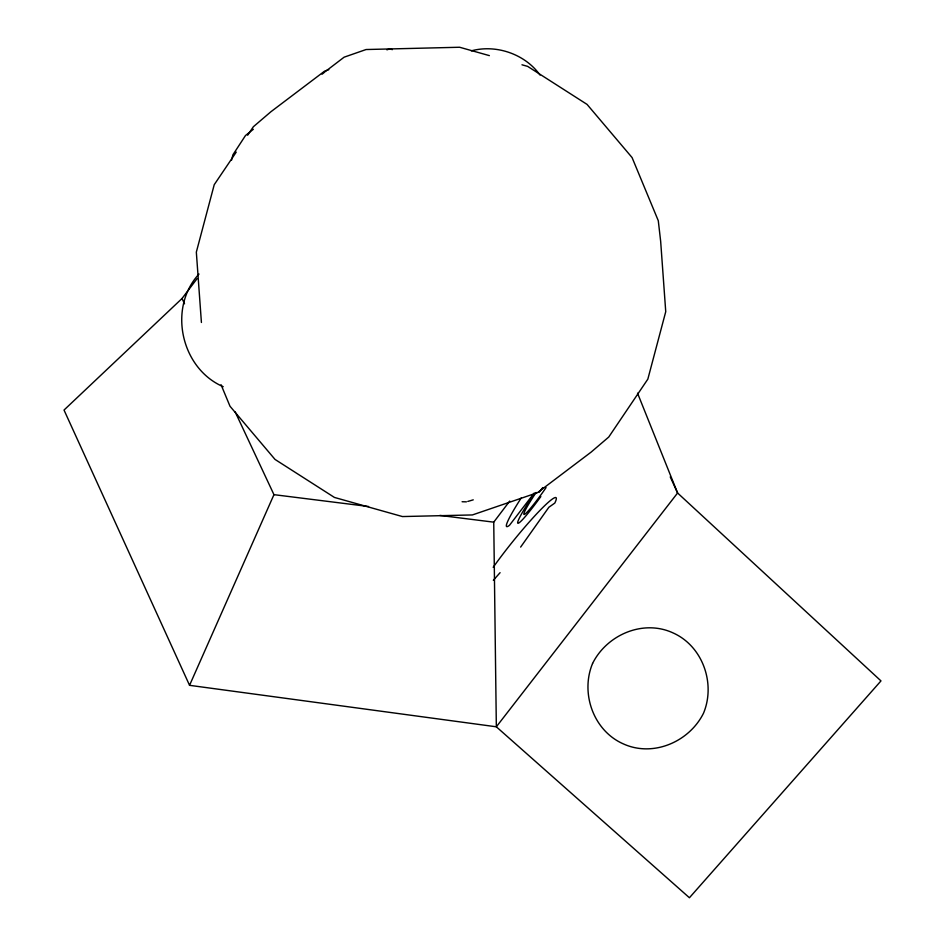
<?xml version="1.0" encoding="UTF-8"?>
<svg xmlns="http://www.w3.org/2000/svg" width="945" height="945" viewBox="0 0 945 945"><rect width="100%" height="100%" fill="white"/><g stroke="black" fill="none" stroke-linecap="round" stroke-linejoin="round"><path stroke-width="1.42" d="M231.501 160.248L232.966 154.708L245.487 135.537L253.343 129.288M670.241 476.882L677.589 492.995L880.976 680.908L689.425 897.75L496.338 726.799L189.555 685.326L273.955 494.66L235.187 411.914M199.005 274.05C167.631 307.857 180.956 368.526 223.209 386.706M236.238 152.11L214.232 184.688L196.336 252.126L201.415 322.481M247.637 135.218L253.343 126.76L270.908 111.746L324.655 71.099L328.801 69.682M520.636 547.084L548.88 507.252L554.809 503.071A61.094 6.131 -51.1 0 0 538.993 511.399A61.094 6.131 -51.1 0 0 493.184 567.319M189.555 685.326L64.024 410.059L182.042 298.49L197.139 278.574M637.532 393.155L677.589 492.995L496.338 726.799L493.739 522.16L509.721 501.074M534.114 493.148L509.473 525.314A71.572 5.93 -54.1 0 1 521.156 498.05M539.158 492.262L542.761 487.596M493.337 580.313L500.082 572.67M322.068 74.218L324.962 71.879M325.919 71.088L344.11 57.184L366.081 49.53L459.624 47.25L489.38 55.625M471.307 50.853C496.078 44.143 525.042 53.995 540.032 75.068M386.918 49.825L389.683 48.88L392.376 49.624M467.787 501.441L473.256 499.846M462.093 501.736L466.417 501.842M273.955 494.66L368.562 506.496M439.886 515.415L493.739 522.16M521.971 64.792L527.641 66.374L587.058 104.399L632.075 157.567L658.287 220.705L660.661 241.329L665.741 311.685L647.845 379.122L608.734 437.051L591.168 452.076L537.421 492.711L472.394 514.942L402.452 516.561L334.435 497.436L275.019 459.424L230.001 406.244L221.071 384.757M182.042 298.49L184.535 303.817M546.08 487.585A32.65 2.717 -55 0 1 524.487 514.375A32.65 2.717 -55 0 1 536.122 492.451M540.847 496.562A43.742 3.638 -55 0 1 517.86 523.235A43.742 3.638 -55 0 1 534.433 493.325M592.574 663.461C580.254 693.051 593.306 730.603 623.157 743.809C653.054 757.571 689.307 741.813 703.517 713.203C715.826 683.613 702.773 646.061 672.923 632.855C643.037 619.093 606.784 634.851 592.574 663.461"/></g></svg>
